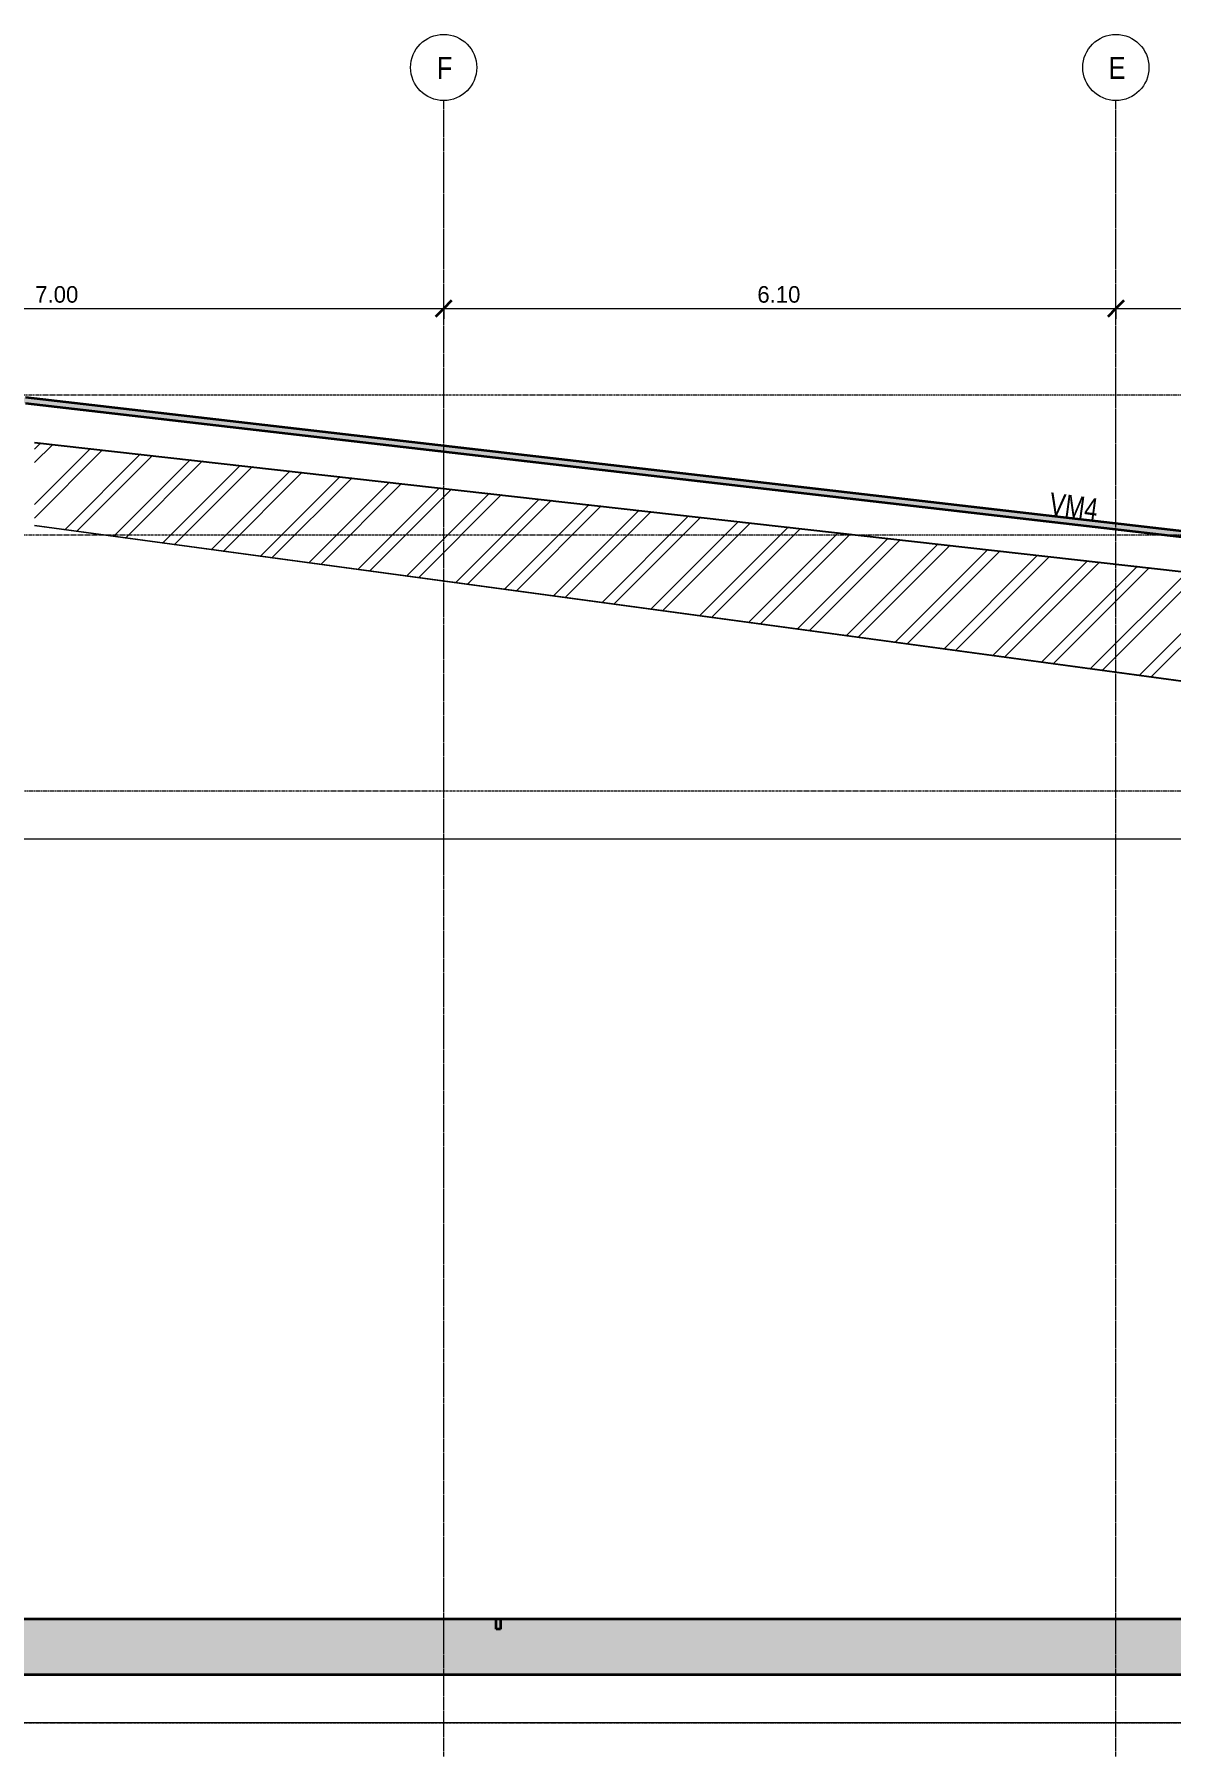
# Model space of a CAD drawing. Header units: centimetres. Extents: x -6747 to 14796, y -285 to 1548.
# Drawn here: x 2458 to 3488, y -30 to 1531 of the extents above; entities that cross this region are included whole.
import ezdxf

# ---------------------------------------------------------------- set-up
doc = ezdxf.new("R2010")
doc.units = ezdxf.units.CM
doc.linetypes.add('Centre', pattern=[3.175, 0.635, -0.475, 1.59, -0.475])
doc.linetypes.add('Grid Line', pattern=[2.2225, 1.27, -0.3175, 0.3175, -0.3175])
for name, color, linetype, lineweight in [('A-ANNO-DIMS', 7, 'Continuous', 9), ('A-ANNO-DIMS-100', 7, 'Continuous', 9), ('A-CLNG', 7, 'Continuous', 9), ('A-FLOR', 7, 'Continuous', 9), ('A-FLOR-LEVL', 7, 'Continuous', 9), ('A-FLOR-PATT', 7, 'Continuous', 35), ('A-ROOF', 7, 'Continuous', 9), ('A-ROOF-PATT', 7, 'Continuous', 35), ('C-BLDG-PADS', 7, 'Continuous', 9), ('S-BEAM', 7, 'Continuous', 9), ('S-BEAM-IDEN', 7, 'Continuous', 18), ('S-GRID', 7, 'Continuous', 9), ('S-GRID-IDEN', 7, 'Continuous', 9)]:
    doc.layers.add(name, color=color, linetype=linetype, lineweight=lineweight)
doc.styles.add('Century Gothic_1', font='GOTHIC.TTF', dxfattribs={"height": 15})
doc.styles.add('Century Gothic_2', font='GOTHIC.TTF', dxfattribs={"width": 0.8, "height": 20})
doc.styles.add('Saira Condensed', font='SairaCondensed-Regular.ttf', dxfattribs={"height": 20})
doc.dimstyles.new('FCA_N_Cotas_E100', dxfattribs={"dimscale": 30.48, "dimtxt": 15.662524, "dimasz": 0.492126, "dimexe": 0.656168, "dimexo": 0.656168, "dimgap": 0.032808, "dimtad": 1, "dimlfac": 0.01, "dimrnd": 0.01, "dimzin": 0, "dimdsep": 46, "dimtxsty": 'Century Gothic_1', "dimblk1": 'OBLIQUE', "dimblk2": 'OBLIQUE', "dimsah": 1, "dimcen": 0.09, "dimdle": 0.656168, "dimadec": 3, "dimazin": 2, "dimtfac": 1, "dimtdec": 4, "dimtix": 1, "dimtmove": 0, "dimatfit": 3, "dimfxl": 1, "dimtvp": 1, "dimtolj": 1, "dimtzin": 0, "dimarcsym": 2})
pattern_1 = [(45, (6633.706, 0), (-25.14472, 25.14472), []), (45, (6633.706, 38.1), (-25.14472, 25.14472), [])]

# ---------------------------------------------------------------- blocks, each defined once
blk = doc.blocks.new('PQ_RVR_ARQ-01_ZZ_ZZ_MO_T_A_rvt-2-Elevación Eje 15')
at = {"layer": 'A-ROOF-PATT', "lineweight": 9, "true_color": 0xeaeaea}
blk.add_hatch(color=254, dxfattribs=at).paths.add_polyline_path([(-2152.9, 966.1), (-2152.9, 971.2), (-4147.4, 1201.9), (-6109.6, 974.5), (-6109.6, 969.5), (-4147.4, 1196.9), (-2201.9, 971.8)])
at = {"layer": 'A-CLNG', "color": 254, "lineweight": 18, "true_color": 0xe5e5e5}
blk.add_line((-2388.3, 801.5), (-5718.8, 801.5), dxfattribs=at)
at = {"layer": 'A-FLOR', "color": 254, "lineweight": 35, "true_color": 0xcccccc}
for p, q in [((-3720.7, 94), (-5586.7, 94)), ((-3720.7, 85.1), (-3720.7, 94)), ((-2573.5, 94), (-3716.7, 94)), ((-3716.7, 94), (-3716.7, 85.1)), ((-3716.7, 85.1), (-3720.7, 85.1)), ((-5836.9, 44), (-1210.5, 44))]:
    blk.add_line(p, q, dxfattribs=at)
at = {"layer": 'A-ROOF', "color": 254, "lineweight": 35, "true_color": 0xcccccc}
for p, q in [((-2152.9, 971.2), (-4147.4, 1201.9)), ((-4147.4, 1196.9), (-2152.9, 966.1))]:
    blk.add_line(p, q, dxfattribs=at)
at = {"layer": 'C-BLDG-PADS', "color": 254, "lineweight": 18, "true_color": 0xdadada}
blk.add_line((-1210.5, 0), (-5936.9, 0), dxfattribs=at)
blk = doc.blocks.new('Grid - 3mm-1819951-Elevación Eje 15')
at = {"layer": 'S-GRID-IDEN', "color": 253, "true_color": 0xaaaaaa}
blk.add_circle((-1330.8, 1501.3), 30, dxfattribs=at)
blk = doc.blocks.new('DIMBLOCK22-Elevación Eje 15')
at = {"layer": 'A-ANNO-DIMS-100'}
for p, q in [((2129.3, 1282.7), (2129.3, 1302.7)), ((2829.3, 1282.7), (2829.3, 1302.7)), ((2129.3, 1282.7), (2829.3, 1282.7)), ((2129.3, 1282.7), (2129.3, 1273.3)), ((2829.3, 1282.7), (2829.3, 1273.3))]:
    blk.add_line(p, q, dxfattribs=at)
at = {"layer": 'A-ANNO-DIMS-100', "lineweight": 35}
for p, q in [((2129.3, 1282.7), (2121.8, 1275.2)), ((2129.3, 1282.7), (2136.8, 1290.2)), ((2829.3, 1282.7), (2821.8, 1275.2)), ((2829.3, 1282.7), (2836.8, 1290.2))]:
    blk.add_line(p, q, dxfattribs=at)
at = {"layer": 'A-ANNO-DIMS-100', "color": 0, "insert": (2458.9, 1303), "char_height": 15, "width": 48.927, "attachment_point": 1, "line_spacing_factor": 0.984502, "style": 'Century Gothic_1'}
blk.add_mtext('7.00', dxfattribs=at)
blk = doc.blocks.new('_Oblique')
at = {"color": 0, "linetype": 'ByBlock', "lineweight": -2}
blk.add_line((-0.5, -0.5), (0.5, 0.5), dxfattribs=at)
blk = doc.blocks.new('DIMBLOCK23-Elevación Eje 15')
at = {"layer": 'A-ANNO-DIMS-100'}
for p, q in [((2829.3, 1282.7), (2829.3, 1302.7)), ((3438.9, 1282.7), (3438.9, 1302.7)), ((2829.3, 1282.7), (3438.9, 1282.7)), ((2829.3, 1282.7), (2829.3, 1273.3)), ((3438.9, 1282.7), (3438.9, 1273.3))]:
    blk.add_line(p, q, dxfattribs=at)
at = {"layer": 'A-ANNO-DIMS-100', "lineweight": 35}
for p, q in [((2829.3, 1282.7), (2821.8, 1275.2)), ((2829.3, 1282.7), (2836.8, 1290.2)), ((3438.9, 1282.7), (3431.4, 1275.2)), ((3438.9, 1282.7), (3446.4, 1290.2))]:
    blk.add_line(p, q, dxfattribs=at)
at = {"layer": 'A-ANNO-DIMS-100', "color": 0, "insert": (3113.7, 1303), "char_height": 15, "width": 48.927, "attachment_point": 1, "line_spacing_factor": 0.984502, "style": 'Century Gothic_1'}
blk.add_mtext('6.10', dxfattribs=at)
blk = doc.blocks.new('DIMBLOCK24-Elevación Eje 15')
at = {"layer": 'A-ANNO-DIMS-100'}
for p, q in [((3438.9, 1282.7), (3438.9, 1302.7)), ((4048.9, 1282.7), (4048.9, 1302.7)), ((3438.9, 1282.7), (4048.9, 1282.7)), ((3438.9, 1282.7), (3438.9, 1273.3)), ((4048.9, 1282.7), (4048.9, 1273.3))]:
    blk.add_line(p, q, dxfattribs=at)
at = {"layer": 'A-ANNO-DIMS-100', "lineweight": 35}
for p, q in [((3438.9, 1282.7), (3431.4, 1275.2)), ((3438.9, 1282.7), (3446.4, 1290.2)), ((4048.9, 1282.7), (4041.4, 1275.2)), ((4048.9, 1282.7), (4056.4, 1290.2))]:
    blk.add_line(p, q, dxfattribs=at)
at = {"layer": 'A-ANNO-DIMS-100', "color": 0, "insert": (3723.5, 1303), "char_height": 15, "width": 48.927, "attachment_point": 1, "line_spacing_factor": 0.984502, "style": 'Century Gothic_1'}
blk.add_mtext('6.10', dxfattribs=at)

msp = doc.modelspace()

# ---------------------------------------------------------------- hatches: boundary and pattern name
at = {"layer": 'A-FLOR-PATT', "lineweight": 9, "true_color": 0x9a9a9a}
msp.add_hatch(color=253, dxfattribs=at).paths.add_polyline_path([(5356.481, 44), (5384.802, 44), (5384.802, 94), (713.802, 94), (713.802, 44), (5197.3, 44)])
at = {"layer": 'S-BEAM', "true_color": 0xc0c0c0}
h = msp.add_hatch(dxfattribs=at)
h.set_pattern_fill('FP_8', color=9, style=0, pattern_type=2)
h.set_pattern_definition(pattern_1)
h.paths.add_polyline_path([(4395.682, 942.851), (4395.682, 943.436), (2458.159, 1161.623), (2458.159, 1161.037), (4242.218, 960.133)])
h = msp.add_hatch(dxfattribs=at)
h.set_pattern_fill('FP_8', color=9, style=0, pattern_type=2)
h.set_pattern_definition(pattern_1)
h.paths.add_polyline_path([(4395.682, 823.658), (4395.682, 923.489), (4392.617, 924.818), (4392.617, 924.673), (4392.317, 924.673), (4392.317, 924.948), (4391.323, 925.379), (4391.442, 925.654), (4392.317, 925.275), (4392.317, 942.725), (4392.078, 942.699), (4392.045, 942.997), (4393.228, 943.127), (2458.159, 1161.037), (2458.159, 1086.368), (4395.017, 823.748)])
h.paths.add_polyline_path([(4395.682, 923.816), (4395.682, 942.851), (4394.587, 942.974), (4392.617, 942.699), (4392.617, 925.145), (4395.017, 924.104)])
h = msp.add_hatch(dxfattribs=at)
h.set_pattern_fill('FP_9', color=9, style=0, pattern_type=2)
h.set_pattern_definition(pattern_1)
h.paths.add_polyline_path([(4395.682, 823.07), (4395.599, 823.669), (2458.159, 1086.368), (2458.159, 1085.781), (4395.599, 823.081)])

# ---------------------------------------------------------------- linework, layer by layer
at = {"layer": 'A-FLOR', "lineweight": 35}
for p, q in [((4351.339, 94), (713.802, 94)), ((760.616, 44), (5384.802, 44))]:
    msp.add_line(p, q, dxfattribs=at)
at = {"layer": 'A-FLOR-LEVL', "color": 253, "linetype": 'Centre', "true_color": 0xaaaaaa}
for p, q in [((166.13, 1204.505), (5771.451, 1204.505)), ((166.13, 1077.508), (5771.451, 1077.508)), ((5771.451, 845.103), (166.13, 845.103)), ((166.13, 94), (5771.451, 94)), ((166.13, 0), (5771.451, 0))]:
    msp.add_line(p, q, dxfattribs=at)
at = {"layer": 'S-BEAM'}
for p, q in [((2458.159, 1161.623), (4395.682, 943.436)), ((2458.159, 1161.037), (4395.682, 942.851)), ((2458.159, 1086.368), (4395.682, 823.658)), ((2458.159, 1085.781), (4266.109, 840.639))]:
    msp.add_line(p, q, dxfattribs=at)
at = {"layer": 'S-GRID', "color": 253, "linetype": 'Grid Line', "true_color": 0xaaaaaa}
for p, q in [((2829.276, -30.48), (2829.276, 1471.255)), ((3438.872, -30.48), (3438.872, 1471.255))]:
    msp.add_line(p, q, dxfattribs=at)

# ---------------------------------------------------------------- block references
at = {"lineweight": 5}
msp.add_blockref('PQ_RVR_ARQ-01_ZZ_ZZ_MO_T_A_rvt-2-Elevación Eje 15', (6597.534, 0), dxfattribs=at)
at = {"layer": 'S-GRID-IDEN', "color": 253, "true_color": 0xaaaaaa}
for p in [(4160.049, 0), (4769.645, 0)]:
    msp.add_blockref('Grid - 3mm-1819951-Elevación Eje 15', p, dxfattribs=at)

# ---------------------------------------------------------------- texts
at = {"layer": 'S-BEAM-IDEN', "lineweight": 9, "insert": (3380.11, 1116.007), "char_height": 20, "width": 60.2869, "attachment_point": 1, "rotation": 352.278309, "style": 'Century Gothic_2'}
msp.add_mtext('VM4', dxfattribs=at)
at = {"layer": 'S-GRID-IDEN', "color": 253, "true_color": 0xaaaaaa, "char_height": 20, "attachment_point": 1, "style": 'Saira Condensed'}
for s, insert, width in [('F', (2823.002, 1510.934), 14.43037), ('E', (3432.298, 1510.934), 15.23206)]:
    msp.add_mtext(s, dxfattribs=dict(at, insert=insert, width=width))

# ---------------------------------------------------------------- dimensions: what is measured, and where the dimension line sits
at = {"layer": 'A-ANNO-DIMS'}
for base, p1, p2, override, picture, middle in [((2829.276, 1282.733), (2129.276, 1293.34), (2829.276, 1293.34), {"dimpost": '<>', "dimfxl": 700}, 'DIMBLOCK22-Elevación Eje 15', (2479.276, 1291.611)), ((3438.872, 1282.733), (2829.276, 1293.34), (3438.872, 1293.34), {"dimpost": '<>', "dimfxl": 609.596326}, 'DIMBLOCK23-Elevación Eje 15', (3134.074, 1291.611)), ((4048.872, 1282.733), (3438.872, 1293.34), (4048.872, 1293.34), {"dimpost": '<>', "dimfxl": 610}, 'DIMBLOCK24-Elevación Eje 15', (3743.872, 1291.611))]:
    dim = msp.add_linear_dim(base=base, p1=p1, p2=p2, dimstyle='FCA_N_Cotas_E100', override=override, dxfattribs=at)
    dim.commit()
    dim.dimension.update_dxf_attribs({"geometry": picture, "text_midpoint": middle})

doc.saveas('drawing.dxf')
